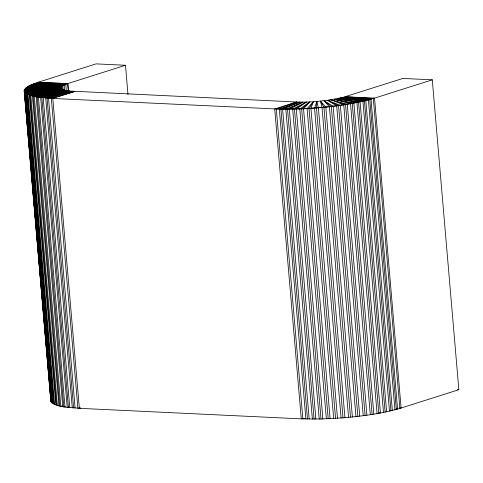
<?xml version="1.0" encoding="UTF-8"?>
<svg xmlns="http://www.w3.org/2000/svg" width="483" height="483" viewBox="0 0 483 483"><rect width="100%" height="100%" fill="white"/><g stroke="black" fill="none" stroke-linecap="round" stroke-linejoin="round"><path stroke-width="0.72" d="M344.947 417.692L318.382 107.824L316.933 101.527L316.456 107.993L343.021 417.861C362.588 416.123 382.24 413.677 401.107 408.026L458.85 389.703L432.285 79.828L402.864 78.433L342.773 97.433L327.637 100.361L313.322 101.762M127.989 94.535L125.477 65.271L96.057 63.877L38.32 82.201C33.46 84.29 26.462 85.298 24.15 90.677L50.793 400.878M68.423 91.1L67.777 83.577L62.742 85.69L61.148 87.055L61.057 88.329L63.72 89.941L30.791 95.519L57.356 405.388M50.842 400.202L51.011 401.832C58.594 408.34 70.005 407.084 79.363 408.328L301.271 418.858L321.026 419.033L343.021 417.861M316.933 101.527L314.536 108.132L341.101 418M337.49 418.26L310.925 108.391L313.322 101.786L309.754 101.955L303.541 108.82L330.106 418.689M306.276 102.07L309.76 101.973L301.646 108.916L280.919 109.194L52.798 98.454C43.44 97.21 32.029 98.472 24.446 91.957L24.15 90.677L60.912 87.707L61.148 87.037L61.341 89.307M63.128 90.194L62.742 85.672L61.764 86.379L25.575 88.304M309.76 101.973L299.792 108.983L326.357 418.852M322.879 418.966L296.314 109.098L306.276 102.088L302.913 102.112L289.311 109.23L315.876 419.099M296.701 101.985L302.913 102.136L287.524 109.255L314.089 419.123M305.884 419.015L279.319 109.14L299.714 102.106L282.621 109.212L309.186 419.081M302.913 102.136L285.821 109.236L312.386 419.111M299.714 102.106L280.919 109.194L307.484 419.063M39.159 82.219C34.365 84.277 27.477 85.274 25.194 90.575L25.484 91.836C32.959 98.248 44.207 97.011 53.426 98.236M69.486 91.039L296.677 102.016L276.306 109.037L302.871 418.912L304.278 418.423M125.477 65.271L67.741 83.595L37.251 82.569M296.707 102.004L274.706 108.989L301.271 418.858M432.285 79.828L374.542 98.152C350.893 105.095 326.176 107.588 301.646 108.916L328.211 418.791M80.782 407.875L79.363 408.328L52.798 98.454L74.799 91.474L51.319 98.363L77.884 408.232L79.309 407.815M72.281 407.839L45.716 97.971L72.015 91.299L48.535 98.188L75.107 408.063M373.703 98.091C341.813 107.009 308.347 109.617 275.334 108.766M72.015 91.299L47.056 98.097L73.621 407.966M69.757 407.598L43.192 97.723L69.492 91.058L67.246 90.726L38.417 97.119L64.982 406.988M68.664 406.982L67.222 407.302L40.657 97.433L69.492 91.058L41.846 97.596L68.411 407.465M65.314 90.351L67.252 90.75L37.227 96.956L63.792 406.825L65.253 406.523M67.252 90.75L36.201 96.757L62.766 406.626M62.313 405.968L60.834 406.251L34.269 96.383L65.32 90.375L63.714 89.916M53.444 403.86L26.879 93.986L62.464 89.452L28.02 94.535L54.585 404.404M62.464 89.452L27.356 94.276L53.921 404.144M51.802 402.719L25.237 92.851L61.576 88.908L25.991 93.448L52.556 403.317M61.576 88.908L25.514 93.165L52.079 403.033M24.367 91.631L61.057 88.329L24.718 92.271L51.283 402.14M61.057 88.329L24.446 91.957L51.011 401.832M24.228 91.009L60.912 87.707L24.277 90.333L50.932 401.5M24.512 89.681L61.148 87.055L24.965 88.975M24.639 89.337L61.148 87.055M25.901 87.942L61.764 86.379L26.426 87.574M27.404 86.886L62.742 85.69L28.642 86.143M27.929 86.517L62.742 85.69M29.982 85.449L64.082 84.99L64.589 90.87M30.695 85.074L64.082 84.99L31.588 84.7M33.273 84L65.766 84.29L66.346 91.046M34.172 83.631L65.766 84.29L35.241 83.263M38.32 82.201L67.777 83.595L68.381 91.1M457.377 389.63L458.85 389.703M399.634 407.954L401.107 408.026L374.542 98.152L345.085 96.757L373.317 98.514L399.882 408.389M396.078 408.974L397.563 409.065L370.998 99.196L342.773 97.433L340.177 98.073L362.914 101.243L389.479 411.118M390.904 410.29L392.365 410.429L365.8 100.561L340.177 98.091L364.424 100.911L390.989 410.779M383.496 412.391L356.931 102.523L337.339 98.719L360.07 101.871L386.635 411.745M337.339 98.719L358.561 102.209L385.126 412.077M377.084 413.593L350.519 103.718L334.278 99.311L353.87 103.114L380.435 412.983L378.986 412.705M334.278 99.311L352.246 103.428L378.811 413.297M355.965 416.6L329.4 106.725L324.129 100.808L333.173 106.284L359.738 416.153M324.129 100.808L331.308 106.52L357.873 416.388M348.557 417.366L321.992 107.498L320.549 101.201L325.82 107.117L352.385 416.986M320.549 101.201L323.918 107.323L350.483 417.191M396.338 409.427L369.773 99.558L342.773 97.433L368.39 99.903L394.955 409.777M373.836 414.142L347.271 104.274L331.03 99.86L327.637 100.343L336.675 105.837L363.24 415.706M372.115 414.432L345.55 104.563L331.03 99.86L343.745 104.829L370.31 414.698M366.911 415.199L340.346 105.33L327.637 100.361L338.541 105.596L365.106 415.471M335.57 418.399L309.005 108.53L313.322 101.786L307.11 108.627L333.675 418.501M321.026 419.033L294.461 109.164L306.276 102.088L292.674 109.188L319.239 419.057M61.758 86.36L62.017 89.379M59.807 406.052L33.242 96.183L65.32 90.375L32.391 95.948L58.956 405.823M56.505 405.152L29.94 95.284L63.72 89.941L29.27 95.024L55.835 404.893"/></g></svg>
